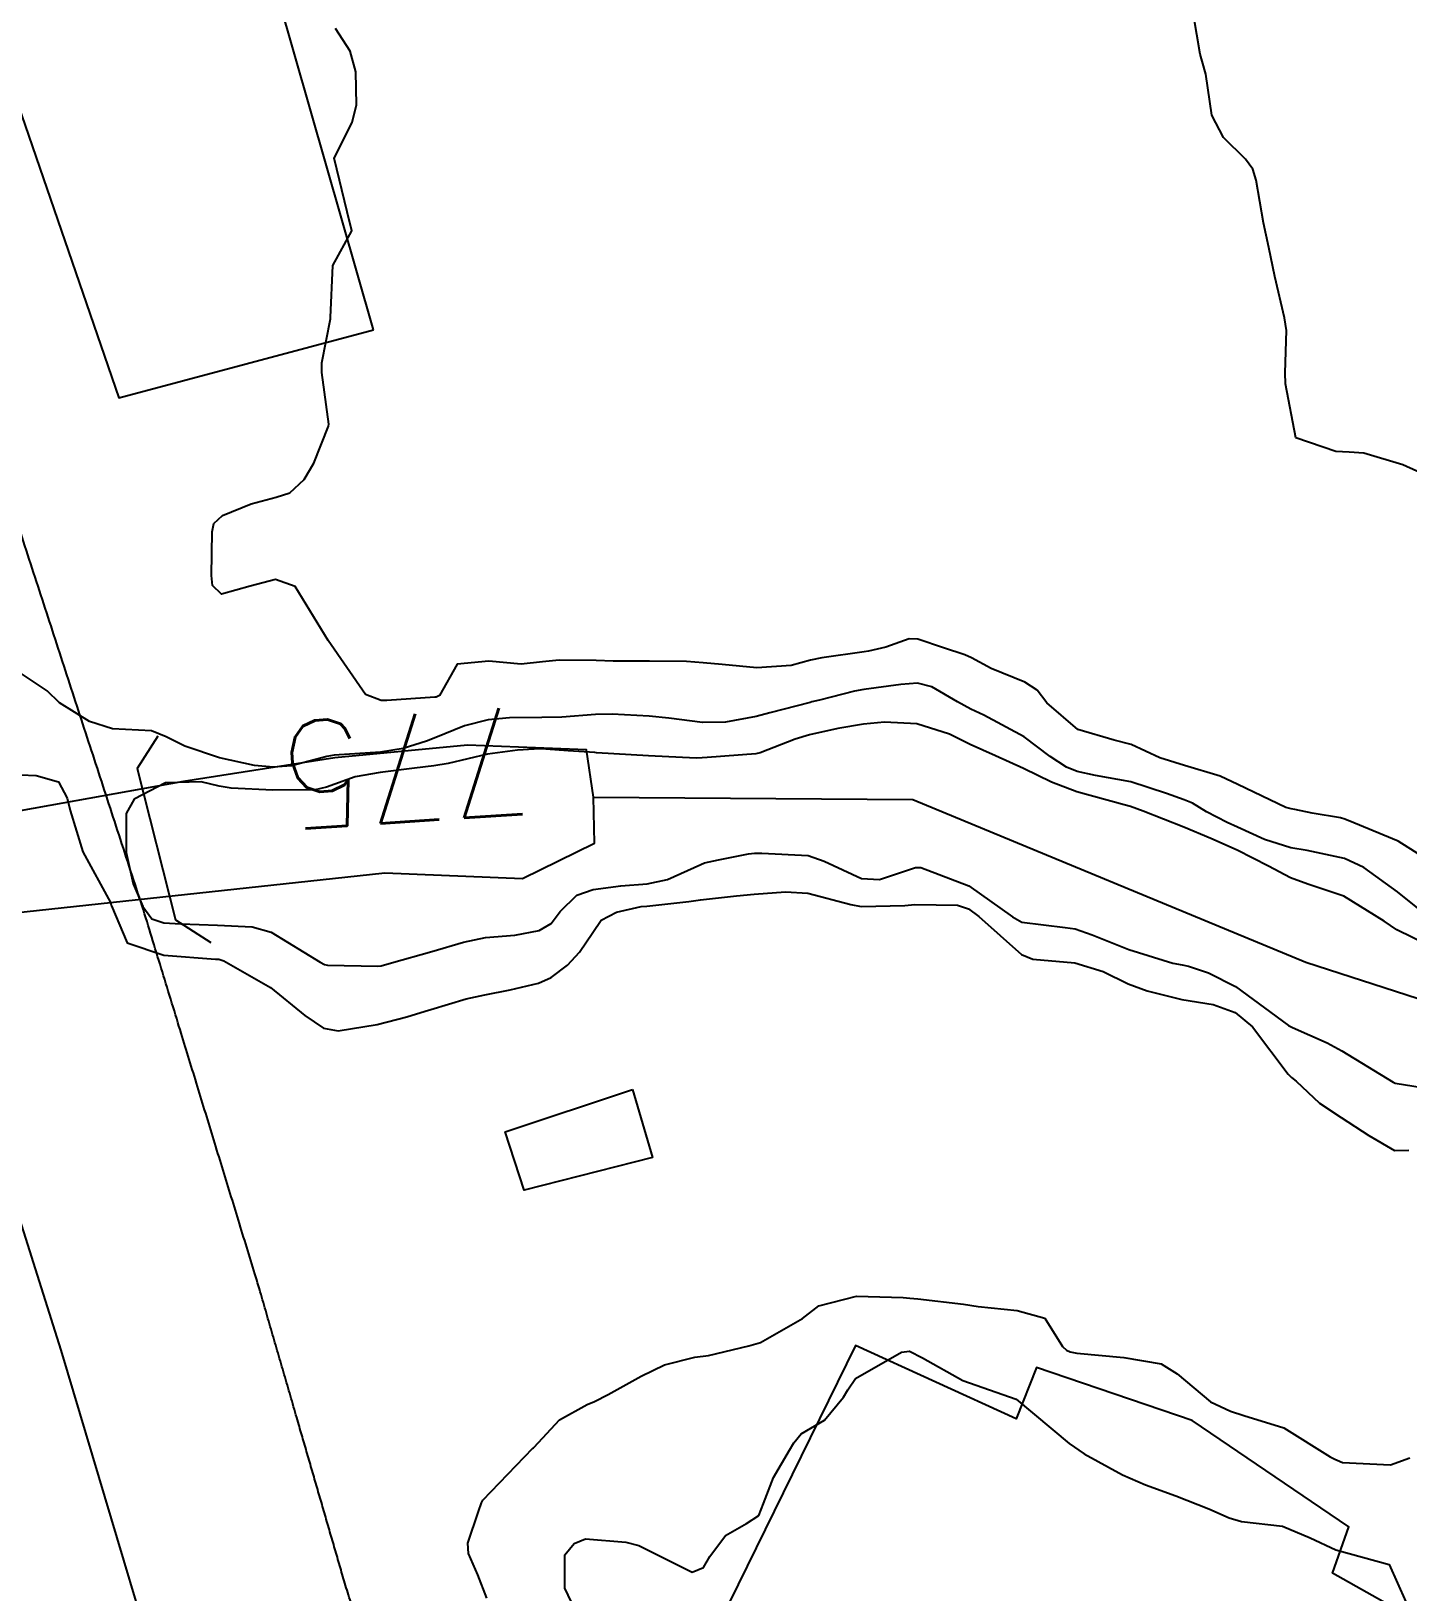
# Model space of a CAD drawing. Header units: metres. Extents: x 307586 to 320046, y 7427249 to 7434250.
# Drawn here: x 319210.4 to 319261.7, y 7429033.7 to 7429091.9 of the extents above; entities that cross this region are included whole.
import ezdxf
from ezdxf.enums import TextEntityAlignment as Align

# ---------------------------------------------------------------- set-up
doc = ezdxf.new("R2010")
doc.units = ezdxf.units.M
doc.header["$MEASUREMENT"] = 0
for name, color, linetype in [('Cotas', 45, 'Continuous'), ('Curvas de Nivel 1m', 11, 'Continuous'), ('Curvas de Nivel 5m', 15, 'Continuous'), ('Edificações', 30, 'Continuous'), ('Hidrografia', 140, 'Continuous'), ('Pontes_Viadutos_Tubos', 190, 'Continuous'), ('Vias Primárias', 230, 'Continuous')]:
    doc.layers.add(name, color=color, linetype=linetype)
doc.styles.add('Style-STANDARD', font='STANDARD.shx')

msp = doc.modelspace()

# ---------------------------------------------------------------- linework, layer by layer
at = {"layer": 'Curvas de Nivel 1m', "flags": 128}
for points, elevation in [([(319262.947, 7429060.674), (319261.353, 7429061.687), (319259.699, 7429062.367), (319259.361, 7429062.505), (319259.201, 7429062.552), (319258.141, 7429062.728), (319257.496, 7429062.87), (319257.364, 7429062.894), (319257.163, 7429062.944), (319255.373, 7429063.803), (319254.715, 7429064.109), (319253.38, 7429064.504), (319252.461, 7429064.799), (319251.39, 7429065.288), (319250.757, 7429065.452), (319249.398, 7429065.849), (319248.249, 7429066.847), (319247.882, 7429067.317), (319247.421, 7429067.623), (319246.17, 7429068.128), (319245.429, 7429068.525), (319245.182, 7429068.636), (319244.394, 7429068.896), (319243.438, 7429069.222), (319243.114, 7429069.237), (319242.245, 7429068.922), (319241.588, 7429068.772), (319241.431, 7429068.749), (319239.845, 7429068.53), (319239.428, 7429068.433), (319238.703, 7429068.238), (319237.425, 7429068.149), (319236.137, 7429068.281), (319235.426, 7429068.339), (319234.802, 7429068.385), (319233.427, 7429068.407), (319232.07, 7429068.4), (319231.427, 7429068.431), (319230.047, 7429068.443), (319229.426, 7429068.372), (319228.633, 7429068.29), (319227.426, 7429068.399), (319226.248, 7429068.288), (319225.582, 7429067.118), (319225.468, 7429067.063), (319225.412, 7429067.054), (319223.627, 7429066.93), (319223.41, 7429066.938), (319222.83, 7429067.156), (319221.433, 7429069.17), (319220.202, 7429071.183), (319219.465, 7429071.443), (319218.52, 7429071.204), (319217.45, 7429070.9), (319217.111, 7429071.223), (319217.082, 7429071.6), (319217.107, 7429073.224), (319217.165, 7429073.544), (319217.489, 7429073.833), (319218.561, 7429074.271), (319219.496, 7429074.525), (319220.004, 7429074.679), (319220.537, 7429075.18), (319220.901, 7429075.788), (319221.45, 7429077.171), (319221.457, 7429077.247), (319221.191, 7429079.174), (319221.198, 7429079.533), (319221.515, 7429081.171), (319221.523, 7429081.231), (319221.603, 7429083.17), (319222.321, 7429084.458), (319222.142, 7429085.165), (319221.653, 7429087.17), (319222.328, 7429088.502), (319222.489, 7429089.162), (319222.465, 7429090.389), (319222.258, 7429091.164), (319221.711, 7429092.007)], 777), ([(319263.234, 7429074.955), (319261.523, 7429075.733), (319260.07, 7429076.162), (319259.528, 7429076.198), (319259.032, 7429076.224), (319257.533, 7429076.74), (319257.156, 7429078.744), (319257.137, 7429079.166), (319257.189, 7429080.744), (319257.118, 7429081.215), (319256.747, 7429082.749), (319256.529, 7429083.836), (319256.333, 7429084.753), (319256.051, 7429086.352), (319255.926, 7429086.757), (319255.657, 7429087.139), (319254.838, 7429087.946), (319254.397, 7429088.779), (319254.18, 7429090.299), (319254.038, 7429090.785), (319253.969, 7429091.049), (319253.72, 7429092.525)], 778), ([(319262.727, 7429058.676), (319261.329, 7429059.788), (319260.068, 7429060.703), (319259.346, 7429061.039), (319257.955, 7429061.337), (319257.35, 7429061.438), (319256.362, 7429061.741), (319255.357, 7429062.206), (319254.974, 7429062.381), (319254.203, 7429062.777), (319253.685, 7429063.104), (319253.367, 7429063.232), (319252.706, 7429063.46), (319251.374, 7429063.899), (319250.066, 7429064.133), (319249.377, 7429064.284), (319248.983, 7429064.44), (319248.365, 7429064.845), (319247.394, 7429065.574), (319245.891, 7429066.39), (319245.409, 7429066.615), (319244.915, 7429066.887), (319243.956, 7429067.439), (319243.42, 7429067.575), (319242.799, 7429067.536), (319241.417, 7429067.349), (319241.064, 7429067.286), (319239.761, 7429066.947), (319239.479, 7429066.882), (319239.412, 7429066.864), (319237.907, 7429066.471), (319237.403, 7429066.339), (319236.263, 7429066.128), (319235.4, 7429066.115), (319234.148, 7429066.272), (319233.403, 7429066.351), (319232.026, 7429066.422), (319231.403, 7429066.408), (319230.148, 7429066.317), (319229.401, 7429066.298), (319228.202, 7429066.287), (319227.4, 7429066.217), (319226.516, 7429065.989), (319225.389, 7429065.529), (319225.096, 7429065.415), (319224.225, 7429065.137), (319223.382, 7429065.009), (319221.654, 7429064.893), (319221.38, 7429064.843), (319220.064, 7429064.495), (319219.375, 7429064.446), (319218.686, 7429064.51), (319217.379, 7429064.794), (319216.081, 7429065.233), (319215.388, 7429065.581), (319214.836, 7429065.804), (319213.392, 7429065.872), (319212.528, 7429066.147), (319211.406, 7429066.843), (319210.954, 7429067.295), (319209.423, 7429068.312)], 776), ([(319209.372, 7429064.187), (319210.534, 7429064.136), (319211.369, 7429063.899), (319211.691, 7429063.287), (319211.812, 7429062.83), (319212.278, 7429061.281), (319213.314, 7429059.392), (319213.34, 7429059.296), (319213.343, 7429059.27), (319213.928, 7429057.889), (319215.295, 7429057.429), (319217.228, 7429057.286), (319217.294, 7429057.284), (319217.351, 7429057.277), (319217.534, 7429057.216), (319219.278, 7429056.221), (319220.568, 7429055.177), (319221.258, 7429054.704), (319221.811, 7429054.611), (319223.26, 7429054.842), (319224.363, 7429055.134), (319225.05, 7429055.339), (319225.267, 7429055.404), (319226.582, 7429055.798), (319227.276, 7429055.957), (319228.229, 7429056.136), (319229.283, 7429056.392), (319229.754, 7429056.598), (319230.367, 7429057.059), (319230.813, 7429057.54), (319231.305, 7429058.279), (319231.615, 7429058.742), (319232.19, 7429059.041), (319233.107, 7429059.241), (319233.316, 7429059.263), (319234.891, 7429059.435), (319235.32, 7429059.495), (319236.669, 7429059.64), (319237.324, 7429059.704), (319238.494, 7429059.794), (319239.325, 7429059.743), (319240.935, 7429059.317), (319241.318, 7429059.249), (319242.947, 7429059.285), (319243.319, 7429059.32), (319244.907, 7429059.299), (319245.317, 7429059.165), (319245.705, 7429058.876), (319247.299, 7429057.45), (319247.724, 7429057.28), (319249.296, 7429057.146), (319250.348, 7429056.819), (319251.286, 7429056.362), (319251.988, 7429056.094), (319253.278, 7429055.771), (319254.453, 7429055.595), (319255.271, 7429055.297), (319255.922, 7429054.753), (319257.245, 7429052.989), (319257.372, 7429052.866), (319257.544, 7429052.735), (319258.418, 7429051.906), (319259.23, 7429051.379), (319260.257, 7429050.7), (319261.215, 7429050.144), (319261.746, 7429050.151)], 776), ([(319227.354, 7429033.442), (319227.015, 7429034.308), (319226.663, 7429035.104), (319226.638, 7429035.495), (319227.046, 7429036.671), (319227.149, 7429037.001), (319227.205, 7429037.098), (319229.073, 7429039.031), (319229.096, 7429039.047), (319229.113, 7429039.07), (319230.06, 7429040.089), (319231.097, 7429040.664), (319231.365, 7429040.78), (319231.884, 7429041.038), (319233.11, 7429041.723), (319233.977, 7429042.149), (319235.117, 7429042.434), (319235.619, 7429042.494), (319237.122, 7429042.855), (319237.559, 7429042.973), (319239.132, 7429043.868), (319239.74, 7429044.34), (319241.141, 7429044.71), (319242.891, 7429044.654), (319243.14, 7429044.633), (319243.432, 7429044.605), (319245.138, 7429044.413), (319245.689, 7429044.323), (319247.136, 7429044.172), (319248.173, 7429043.884), (319248.827, 7429042.834), (319248.977, 7429042.688), (319249.121, 7429042.63), (319249.366, 7429042.582), (319251.119, 7429042.414), (319252.508, 7429042.181), (319253.113, 7429041.806), (319254.348, 7429040.768), (319255.098, 7429040.416), (319255.599, 7429040.251), (319257.089, 7429039.791), (319258.819, 7429038.714), (319258.991, 7429038.63), (319259.072, 7429038.591), (319259.275, 7429038.504), (319261.07, 7429038.41), (319261.795, 7429038.679)], 777), ([(319230.627, 7429033.054), (319230.262, 7429033.806), (319230.257, 7429035.058), (319230.611, 7429035.473), (319231.032, 7429035.647), (319232.534, 7429035.523), (319233.029, 7429035.405), (319233.792, 7429035.012), (319235.017, 7429034.402), (319235.436, 7429034.579), (319235.672, 7429034.994), (319236.251, 7429035.772), (319237.042, 7429036.22), (319237.503, 7429036.517), (319237.677, 7429036.971), (319238.043, 7429037.946), (319238.643, 7429038.956), (319238.803, 7429039.228), (319239.082, 7429039.565), (319239.952, 7429040.079), (319240.662, 7429040.934), (319240.824, 7429041.215), (319241.11, 7429041.639), (319242.829, 7429042.613), (319243.12, 7429042.658), (319243.605, 7429042.408), (319245.11, 7429041.566), (319247.103, 7429040.86), (319247.103, 7429040.86), (319249.079, 7429039.203), (319249.64, 7429038.824), (319251.065, 7429038.046), (319251.927, 7429037.663), (319253.058, 7429037.261), (319254.295, 7429036.768), (319255.048, 7429036.433), (319255.505, 7429036.296), (319257.044, 7429036.12), (319258.071, 7429035.691), (319259.031, 7429035.242), (319261.023, 7429034.69), (319261.635, 7429033.307)], 778)]:
    msp.add_lwpolyline(points, dxfattribs=dict(at, elevation=elevation))
at = {"layer": 'Curvas de Nivel 5m', "elevation": 775, "flags": 128}
msp.add_lwpolyline([(319262.448, 7429057.822), (319261.31, 7429058.373), (319260.829, 7429058.695), (319259.327, 7429059.627), (319257.983, 7429060.081), (319257.337, 7429060.322), (319256.515, 7429060.748), (319255.349, 7429061.35), (319254.368, 7429061.79), (319253.357, 7429062.205), (319251.845, 7429062.805), (319251.365, 7429062.977), (319251.135, 7429063.042), (319249.37, 7429063.52), (319248.42, 7429063.891), (319247.378, 7429064.393), (319246.336, 7429064.87), (319245.389, 7429065.295), (319244.615, 7429065.672), (319243.4, 7429066.068), (319242.193, 7429066.13), (319241.4, 7429066.052), (319240.446, 7429065.891), (319239.393, 7429065.653), (319238.858, 7429065.491), (319237.547, 7429064.978), (319237.383, 7429064.939), (319235.575, 7429064.804), (319235.381, 7429064.793), (319235.164, 7429064.786), (319233.381, 7429064.869), (319231.447, 7429064.985), (319231.382, 7429064.988), (319230.383, 7429065.06), (319229.384, 7429065.128), (319229.327, 7429065.128), (319228.492, 7429065.083), (319227.381, 7429064.931), (319225.904, 7429064.588), (319225.377, 7429064.5), (319224.651, 7429064.406), (319223.374, 7429064.244), (319222.445, 7429064.086), (319221.368, 7429063.698), (319220.942, 7429063.599), (319219.367, 7429063.591), (319217.817, 7429063.663), (319217.368, 7429063.739), (319216.699, 7429063.897), (319215.369, 7429063.858), (319214.196, 7429063.257), (319213.902, 7429062.714), (319213.89, 7429061.262), (319214.155, 7429060.091), (319214.523, 7429059.252), (319214.852, 7429058.79), (319215.307, 7429058.636), (319215.938, 7429058.602), (319217.306, 7429058.55), (319218.598, 7429058.493), (319219.304, 7429058.283), (319221.133, 7429057.172), (319221.292, 7429057.077), (319221.408, 7429057.052), (319223.291, 7429057.015), (319223.408, 7429057.032), (319223.795, 7429057.142), (319225.297, 7429057.573), (319226.487, 7429057.922), (319227.303, 7429058.085), (319228.399, 7429058.179), (319229.306, 7429058.347), (319229.756, 7429058.618), (319230.086, 7429059.062), (319230.712, 7429059.666), (319231.325, 7429059.881), (319232.348, 7429060.019), (319233.329, 7429060.098), (319234.099, 7429060.251), (319235.34, 7429060.82), (319235.468, 7429060.872), (319235.992, 7429060.994), (319237.112, 7429061.215), (319237.345, 7429061.237), (319237.608, 7429061.239), (319239.345, 7429061.151), (319239.94, 7429060.944), (319241.333, 7429060.295), (319242.002, 7429060.254), (319243.34, 7429060.698), (319243.542, 7429060.705), (319245.33, 7429060.021), (319246.966, 7429058.863), (319247.311, 7429058.664), (319248.933, 7429058.46), (319249.309, 7429058.409), (319249.941, 7429058.19), (319251.301, 7429057.645), (319252.953, 7429057.136), (319253.296, 7429057.068), (319253.532, 7429057.023), (319254.281, 7429056.775), (319255.285, 7429056.259), (319257.027, 7429054.982), (319257.264, 7429054.806), (319257.406, 7429054.738), (319258.699, 7429054.16), (319259.254, 7429053.858), (319261.166, 7429052.691), (319261.243, 7429052.656), (319262.951, 7429052.375)], dxfattribs=at)
at = {"layer": 'Edificações'}
for points in [[(319223.118, 7429080.765), (319217.815, 7429099.305), (319216.71, 7429103.168), (319219.804, 7429105.375), (319218.368, 7429108.906), (319206.214, 7429103.83), (319207.982, 7429099.415), (319209.087, 7429096.546), (319207.43, 7429096.215), (319213.617, 7429078.227), (319223.118, 7429080.765)], [(319232.786, 7429052.417), (319233.536, 7429049.876), (319228.74, 7429048.668), (319228.031, 7429050.834), (319232.786, 7429052.417)]]:
    msp.add_lwpolyline(points, dxfattribs=at)
msp.add_lwpolyline([(319238.438, 7429016.004), (319237.579, 7429014.082, 0.2203), (319247.406, 7429012.054), (319250.208, 7429010.635), (319250.533, 7429011.446), (319253.903, 7429010.189), (319256.462, 7429015.502), (319253.497, 7429017.043), (319253.822, 7429018.341), (319252.604, 7429019.031), (319253.335, 7429020.491), (319258.451, 7429018.422), (319264.427, 7429031.26), (319258.906, 7429034.375), (319259.515, 7429036.099), (319253.665, 7429040.067), (319247.861, 7429042.042), (319247.096, 7429040.131), (319241.102, 7429042.87), (319235.039, 7429030.507), (319234.727, 7429030.112), (319230.523, 7429032.199, 0.331104)], format="xyb", close=True, dxfattribs=at)
at = {"layer": 'Hidrografia'}
for points in [[(319146.344, 7429052.98), (319153.701, 7429051.553), (319163.402, 7429051.393), (319171.871, 7429052.714), (319191.151, 7429056.683), (319203.173, 7429058.302), (319223.552, 7429060.507), (319228.689, 7429060.287), (319231.367, 7429061.606), (319231.33, 7429063.328), (319231.073, 7429065.087), (319226.634, 7429065.27), (319221.681, 7429064.794), (319216.032, 7429063.915), (319202.381, 7429061.465), (319191.688, 7429059.21), (319189.194, 7429059.244), (319174.213, 7429057.079), (319159.432, 7429055.61), (319152.772, 7429056.445), (319143.261, 7429058.339)], [(319231.33, 7429063.328), (319243.243, 7429063.243), (319257.913, 7429057.164), (319273.832, 7429052.019), (319294.003, 7429042.316), (319320.691, 7429035.301), (319339.142, 7429032.799)]]:
    msp.add_lwpolyline(points, dxfattribs=at)
at = {"layer": 'Pontes_Viadutos_Tubos'}
msp.add_lwpolyline([(319215.078, 7429065.6), (319214.307, 7429064.391), (319215.738, 7429058.748), (319217.059, 7429057.905)], dxfattribs=at)
at = {"layer": 'Vias Primárias'}
msp.add_lwpolyline([(319116.301, 7429020.629), (319147.753, 7429016.026), (319187.293, 7429011.34), (319199.823, 7429009.429), (319206.586, 7429008.866, 0.258086), (319214.663, 7429012.494, 0.104098), (319217.673, 7429018.953, 0.197623), (319216.611, 7429025.473), (319211.475, 7429042.697), (319205.586, 7429061.302), (319200.324, 7429079.85), (319194.81, 7429097.023), (319190.174, 7429113.134), (319187.73, 7429119.732), (319178.586, 7429137.763), (319172.006, 7429151.489), (319162.672, 7429167.964), (319152.334, 7429185.762), (319143.626, 7429200.361)], format="xyb", dxfattribs=at)
msp.add_lwpolyline([(319116.301, 7429020.629), (319147.753, 7429016.026), (319187.293, 7429011.34), (319199.823, 7429009.429), (319206.586, 7429008.866, 0.258086), (319214.663, 7429012.494, 0.104098), (319217.673, 7429018.953, 0.197623), (319216.611, 7429025.473), (319211.475, 7429042.697), (319205.586, 7429061.302), (319200.324, 7429079.85), (319194.81, 7429097.023), (319190.174, 7429113.134), (319187.73, 7429119.732), (319178.586, 7429137.763), (319172.006, 7429151.489), (319162.672, 7429167.964), (319152.334, 7429185.762), (319143.626, 7429200.361)], format="xyb", dxfattribs=at)
msp.add_rational_spline([(319236.35, 7429005.79), (319229.913, 7429007.599), (319228.097, 7429014.034), (319227.104, 7429017.553), (319226.11, 7429021.071), (319224.079, 7429027.548), (319222.047, 7429034.026), (319220.425, 7429039.615), (319218.802, 7429045.204), (319216.652, 7429052.222), (319214.502, 7429059.239), (319211.878, 7429067.301), (319209.254, 7429075.363), (319207.104, 7429082.793), (319204.954, 7429090.223), (319202.392, 7429098.794), (319199.829, 7429107.366), (319197.492, 7429115.096), (319195.154, 7429122.827), (319193.573, 7429126.186), (319191.992, 7429129.546), (319189.903, 7429134.483), (319187.815, 7429139.421), (319184.431, 7429146.599), (319181.046, 7429153.777), (319174.963, 7429165.308), (319168.88, 7429176.839), (319167.578, 7429182.122), (319166.275, 7429187.406), (319164.566, 7429192.828), (319162.857, 7429198.251), (319160.584, 7429204.168), (319158.31, 7429210.085), (319156.625, 7429214.983), (319154.94, 7429219.882), (319154.001, 7429224.428), (319153.061, 7429228.974), (319152.983, 7429233.55), (319152.905, 7429238.126), (319154.643, 7429248.645), (319165.199, 7429247.147), (319169.462, 7429246.787), (319173.724, 7429246.428), (319184.205, 7429245.621), (319194.498, 7429247.755), (319198.582, 7429249.377), (319202.665, 7429250.999), (319208.085, 7429252.969), (319213.504, 7429254.939), (319221.021, 7429259.451), (319228.537, 7429263.963), (319231.896, 7429266.449), (319235.254, 7429268.935), (319236.359, 7429263.524), (319237.464, 7429258.113), (319238.293, 7429255.311), (319239.123, 7429252.509), (319239.394, 7429250.462, 2.606), (319239.665, 7429248.414, 5.213)], [1, 0.872335858669, 1, 1, 1, 1, 1, 1, 1, 1, 1, 1, 1, 1, 1, 1, 1, 1, 1, 1, 1, 1, 1, 1, 1, 1, 1, 1, 1, 1, 1, 1, 1, 1, 1, 1, 1, 1, 1, 0.715144370845, 1, 1, 1, 0.990134877931, 1, 1, 1, 1, 1, 1, 1, 1, 1, 1, 1, 1, 1, 1, 1], degree=2, knots=[0, 0, 0, 1.021673, 1.021673, 2.021673, 2.021673, 3.021673, 3.021673, 4.021673, 4.021673, 5.021673, 5.021673, 6.021673, 6.021673, 7.021673, 7.021673, 8.021673, 8.021673, 9.021673, 9.021673, 10.021673, 10.021673, 11.021673, 11.021673, 12.021673, 12.021673, 13.021673, 13.021673, 14.021673, 14.021673, 15.021673, 15.021673, 16.021673, 16.021673, 17.021673, 17.021673, 18.021673, 18.021673, 19.021673, 19.021673, 20.569604, 20.569604, 21.569604, 21.569604, 21.850765, 21.850765, 22.850765, 22.850765, 23.850765, 23.850765, 24.850765, 24.850765, 25.850765, 25.850765, 26.850765, 26.850765, 27.850765, 27.850765, 28.850765, 28.850765, 28.850765], dxfattribs=at)
msp.add_rational_spline([(319236.35, 7429005.79), (319229.913, 7429007.599), (319228.097, 7429014.034), (319227.104, 7429017.553), (319226.11, 7429021.071), (319224.079, 7429027.548), (319222.047, 7429034.026), (319220.425, 7429039.615), (319218.802, 7429045.204), (319216.652, 7429052.222), (319214.502, 7429059.239), (319211.878, 7429067.301), (319209.254, 7429075.363), (319207.104, 7429082.793), (319204.954, 7429090.223), (319202.392, 7429098.794), (319199.829, 7429107.366), (319197.492, 7429115.096), (319195.154, 7429122.827), (319193.573, 7429126.186), (319191.992, 7429129.546), (319189.903, 7429134.483), (319187.815, 7429139.421), (319184.431, 7429146.599), (319181.046, 7429153.777), (319174.963, 7429165.308), (319168.88, 7429176.839), (319167.578, 7429182.122), (319166.275, 7429187.406), (319164.566, 7429192.828), (319162.857, 7429198.251), (319160.584, 7429204.168), (319158.31, 7429210.085), (319156.625, 7429214.983), (319154.94, 7429219.882), (319154.001, 7429224.428), (319153.061, 7429228.974), (319152.983, 7429233.55), (319152.905, 7429238.126), (319154.643, 7429248.645), (319165.199, 7429247.147), (319169.462, 7429246.787), (319173.724, 7429246.428), (319184.205, 7429245.621), (319194.498, 7429247.755), (319198.582, 7429249.377), (319202.665, 7429250.999), (319208.085, 7429252.969), (319213.504, 7429254.939), (319221.021, 7429259.451), (319228.537, 7429263.963), (319231.896, 7429266.449), (319235.254, 7429268.935), (319236.359, 7429263.524), (319237.464, 7429258.113), (319238.293, 7429255.311), (319239.123, 7429252.509), (319239.394, 7429250.462, 2.606), (319239.665, 7429248.414, 5.213)], [1, 0.872335858669, 1, 1, 1, 1, 1, 1, 1, 1, 1, 1, 1, 1, 1, 1, 1, 1, 1, 1, 1, 1, 1, 1, 1, 1, 1, 1, 1, 1, 1, 1, 1, 1, 1, 1, 1, 1, 1, 0.715144370845, 1, 1, 1, 0.990134877931, 1, 1, 1, 1, 1, 1, 1, 1, 1, 1, 1, 1, 1, 1, 1], degree=2, knots=[0, 0, 0, 1.021673, 1.021673, 2.021673, 2.021673, 3.021673, 3.021673, 4.021673, 4.021673, 5.021673, 5.021673, 6.021673, 6.021673, 7.021673, 7.021673, 8.021673, 8.021673, 9.021673, 9.021673, 10.021673, 10.021673, 11.021673, 11.021673, 12.021673, 12.021673, 13.021673, 13.021673, 14.021673, 14.021673, 15.021673, 15.021673, 16.021673, 16.021673, 17.021673, 17.021673, 18.021673, 18.021673, 19.021673, 19.021673, 20.569604, 20.569604, 21.569604, 21.569604, 21.850765, 21.850765, 22.850765, 22.850765, 23.850765, 23.850765, 24.850765, 24.850765, 25.850765, 25.850765, 26.850765, 26.850765, 27.850765, 27.850765, 28.850765, 28.850765, 28.850765], dxfattribs=at)

# ---------------------------------------------------------------- texts
at = {"layer": 'Cotas', "style": 'Style-STANDARD'}
msp.add_text('775', height=4, rotation=183.79349, dxfattribs=at).set_placement((319224.346, 7429064.413, 775), align=Align.MIDDLE_CENTER)

doc.saveas('drawing.dxf')
